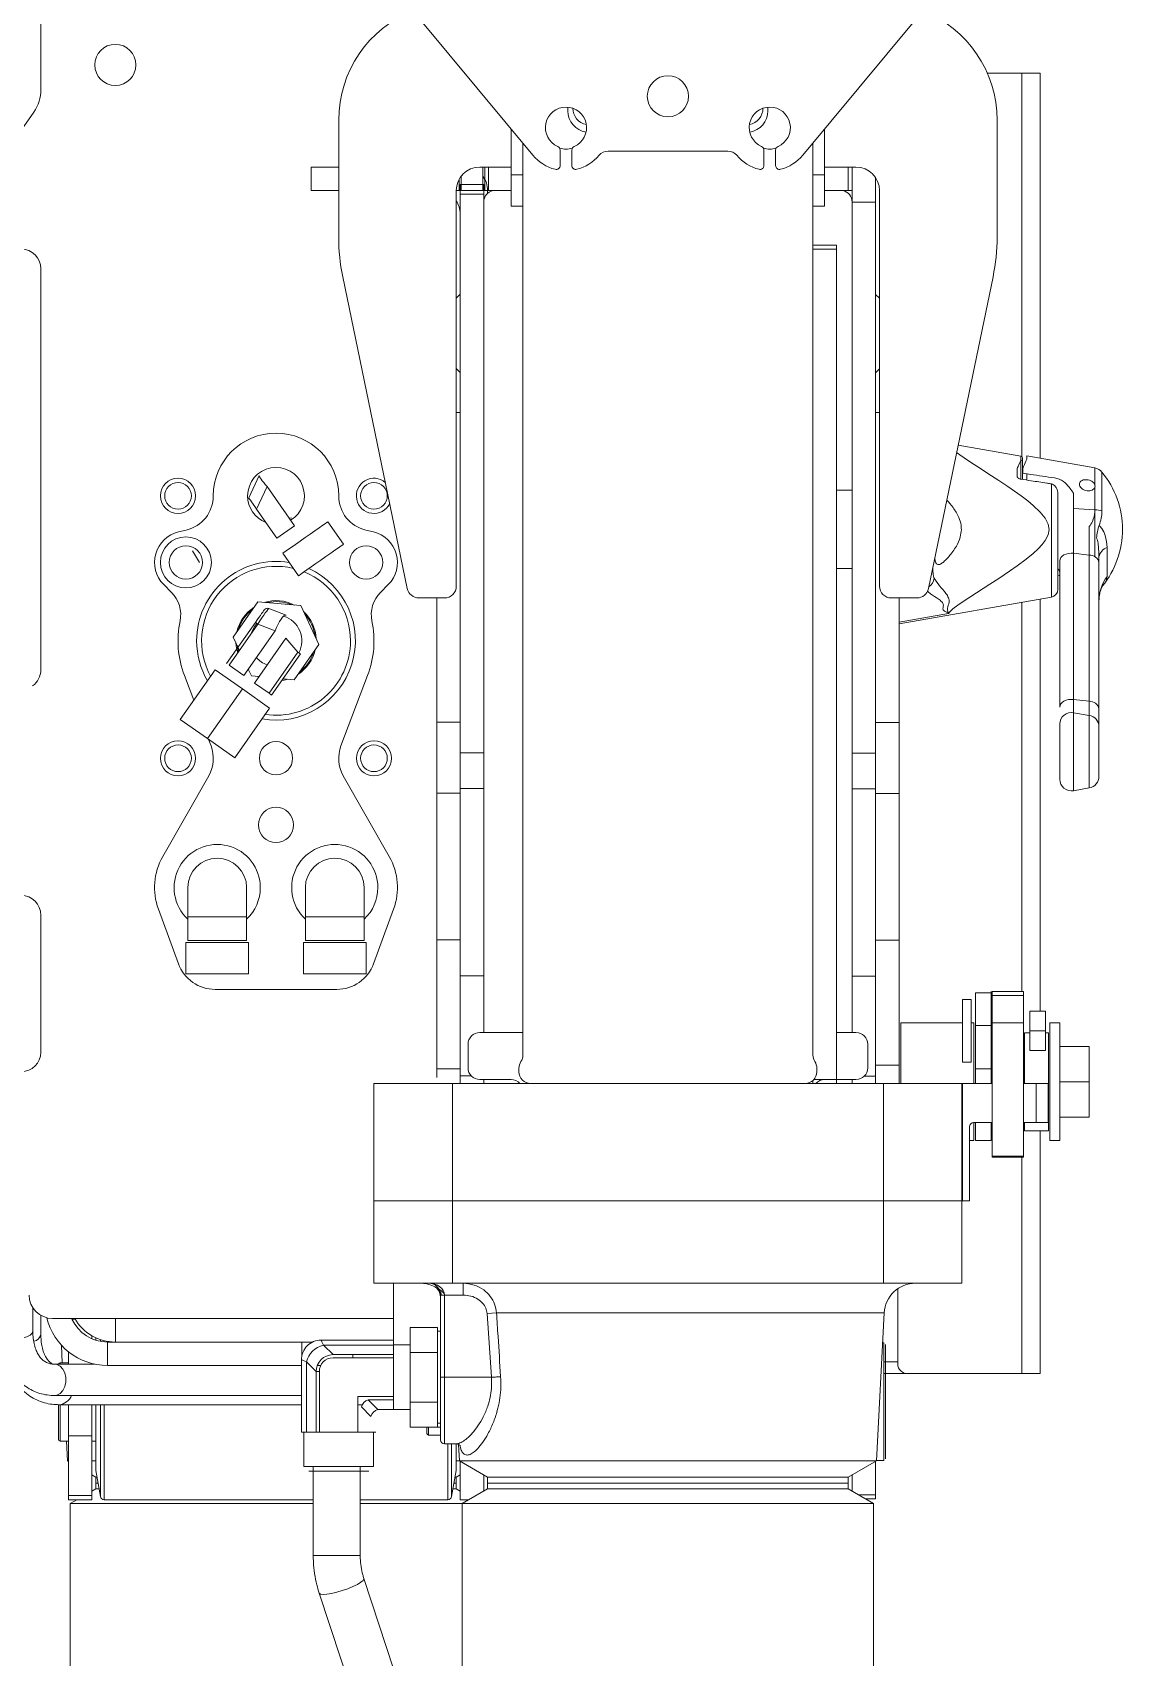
# Model space of a CAD drawing. Header units: millimetres. Extents: x 157 to 416, y 629 to 713.
# Drawn here: x 169.93 to 175.49, y 643.47 to 651.77 of the extents above; entities that cross this region are included whole.
import ezdxf

# ---------------------------------------------------------------- set-up
doc = ezdxf.new("R2010")
doc.units = ezdxf.units.MM

msp = doc.modelspace()

# ---------------------------------------------------------------- linework, layer by layer
at = {"color": 7, "linetype": 'Continuous', "lineweight": 15}
for p, q in [((169.9688, 651.4746), (169.9688, 652.0004)), ((172.4798, 651.1396), (171.9078, 651.8264)), ((174.4299, 651.8264), (173.8579, 651.1396)), ((174.7987, 651.5591), (174.9758, 651.5591)), ((174.9758, 651.5591), (175.0695, 651.5591)), ((175.0695, 651.5591), (175.0695, 649.5919)), ((169.7126, 651.0456), (169.9326, 651.3598)), ((172.6588, 651.3655), (172.6588, 651.3849)), ((173.6788, 651.3849), (173.6788, 651.3655)), ((171.4888, 650.7215), (171.4888, 651.3191)), ((172.3688, 651.0391), (172.3688, 651.2728)), ((173.9688, 651.2728), (173.9688, 651.0391)), ((174.8488, 651.3191), (174.8488, 650.7215)), ((172.4288, 651.2007), (172.4288, 646.5451)), ((172.6188, 651.1658), (172.6188, 651.0867)), ((172.6788, 651.0867), (172.6788, 651.1658)), ((173.6588, 651.1658), (173.6588, 651.0867)), ((173.7188, 651.0867), (173.7188, 651.1658)), ((173.9088, 646.5451), (173.9088, 651.2007)), ((173.4743, 651.1604), (172.8633, 651.1604)), ((171.4888, 651.0791), (171.3488, 651.0791)), ((171.3488, 650.9591), (171.3488, 651.0791)), ((172.1038, 650.9591), (172.1038, 651.0172)), ((172.1138, 650.9591), (172.1138, 651.0324)), ((172.3688, 651.0791), (172.2088, 651.0791)), ((172.2238, 650.9591), (172.2238, 651.0791)), ((172.2338, 650.9591), (172.2338, 651.0791)), ((172.2538, 650.9591), (172.2538, 651.0791)), ((172.3688, 650.8791), (172.3688, 651.0391)), ((174.1288, 651.0791), (173.9688, 651.0791)), ((173.9688, 651.0391), (173.9688, 650.8791)), ((174.0888, 650.9591), (174.0888, 651.0791)), ((174.1088, 650.9791), (174.1088, 651.0791)), ((174.2288, 650.9791), (174.2288, 651.0254)), ((171.4888, 650.9591), (171.3488, 650.9591)), ((172.0888, 650.9591), (172.0888, 648.9391)), ((172.2138, 650.9591), (172.0888, 650.9591)), ((172.1088, 650.9904), (172.1088, 650.9864)), ((172.2288, 650.9904), (172.1088, 650.9904)), ((172.1088, 650.9864), (172.1088, 650.9804)), ((172.1088, 650.9804), (172.1088, 650.9604)), ((172.1088, 650.9604), (172.1088, 650.9404)), ((172.1088, 650.9404), (172.1088, 648.0878)), ((172.2288, 650.9404), (172.1088, 650.9404)), ((172.2338, 650.9591), (172.2138, 650.9591)), ((172.2288, 650.9904), (172.2288, 650.9864)), ((172.2288, 650.9864), (172.2288, 650.9804)), ((172.2288, 650.9804), (172.2288, 650.9604)), ((172.2288, 650.9604), (172.2288, 650.9404)), ((172.2288, 650.9404), (172.2288, 648.0878)), ((172.2538, 650.9591), (172.2338, 650.9591)), ((172.2488, 650.9591), (172.2488, 650.9451)), ((172.3688, 650.9591), (172.2538, 650.9591)), ((174.0888, 650.9591), (173.9688, 650.9591)), ((174.1088, 650.9591), (174.0888, 650.9591)), ((174.1088, 650.9591), (174.1088, 650.9791)), ((174.1088, 650.8991), (174.1088, 650.9591)), ((174.2288, 650.9591), (174.2288, 650.9791)), ((174.2288, 650.8991), (174.2288, 650.9591)), ((174.2488, 648.9391), (174.2488, 650.9591)), ((172.4288, 650.8791), (172.3688, 650.8791)), ((173.9688, 650.8791), (173.9088, 650.8791)), ((174.1088, 648.0865), (174.1088, 650.8991)), ((174.1088, 650.8991), (174.2288, 650.8991)), ((174.2288, 648.0865), (174.2288, 650.8991)), ((173.9088, 650.6804), (174.0288, 650.6804)), ((174.0288, 650.6604), (174.0288, 650.6804)), ((173.9088, 650.6604), (174.0288, 650.6604)), ((174.0288, 646.4204), (174.0288, 650.6604)), ((169.9688, 650.5604), (169.9688, 648.5124)), ((171.8389, 648.9269), (171.5095, 650.5189)), ((174.8281, 650.5189), (174.4987, 648.9269)), ((172.1088, 650.4304), (172.0888, 650.4104)), ((174.2488, 650.4091), (174.2288, 650.4291)), ((172.0888, 650.0504), (172.1088, 650.0304)), ((174.2288, 650.0291), (174.2488, 650.0491)), ((172.0888, 649.8264), (172.1088, 649.8264)), ((174.2288, 649.8251), (174.2488, 649.8251)), ((174.9705, 649.6023), (174.6501, 649.6588)), ((174.9788, 649.5924), (174.9788, 649.575)), ((175.3479, 649.5428), (175.0005, 649.604)), ((175.0005, 649.604), (175.0005, 649.5882)), ((174.9505, 649.5318), (174.9519, 649.5399)), ((174.9505, 649.5024), (174.9505, 649.5318)), ((174.9696, 649.5809), (174.9705, 649.5844)), ((174.9788, 649.4849), (174.9788, 649.575)), ((174.9805, 649.5403), (174.9805, 649.5159)), ((175.0005, 649.5882), (174.9992, 649.5835)), ((175.0005, 649.4824), (175.0005, 649.5149)), ((171.0299, 649.3895), (171.0834, 649.5041)), ((171.1231, 649.4473), (171.0697, 649.3327)), ((171.2635, 649.2469), (171.1231, 649.4473)), ((174.1088, 649.4291), (174.0288, 649.4291)), ((175.1258, 649.4617), (175.1216, 649.4625)), ((175.3479, 649.3297), (175.3479, 649.4447)), ((175.1588, 649.4111), (175.1588, 648.9227)), ((175.2387, 649.4132), (175.2384, 649.413)), ((175.2384, 649.413), (175.2392, 649.4122)), ((175.2392, 649.4122), (175.2392, 649.3358)), ((171.1738, 649.1841), (171.0697, 649.3327)), ((171.2475, 649.288), (171.2354, 649.287)), ((171.5129, 649.153), (171.4326, 649.2677)), ((175.2392, 649.3358), (175.3479, 649.3297)), ((175.2392, 649.3358), (175.2392, 649.1069)), ((170.7106, 649.2253), (170.6717, 649.216)), ((171.2635, 649.2469), (171.1738, 649.1841)), ((171.6659, 649.216), (171.627, 649.2253)), ((175.3192, 649.0978), (175.3192, 649.2432)), ((170.7781, 649.0604), (170.7435, 649.1204)), ((171.2033, 649.1071), (171.2836, 648.9924)), ((175.2392, 649.1069), (175.2392, 648.3606)), ((175.2392, 649.1069), (175.3192, 649.0978)), ((175.3192, 648.3514), (175.3192, 649.0978)), ((175.4099, 649.1366), (175.4099, 648.9885)), ((174.0288, 649.0291), (174.1088, 649.0291)), ((175.1688, 648.3222), (175.1688, 649.0686)), ((175.3688, 649.0884), (175.3688, 649.0594)), ((175.3688, 649.0594), (175.3688, 648.3131)), ((170.5957, 648.9472), (170.6356, 648.9073)), ((171.702, 648.9073), (171.7419, 648.9472)), ((175.3885, 648.9422), (175.3867, 648.94)), ((171.0764, 648.8592), (170.9506, 648.6795)), ((171.295, 648.8401), (171.0764, 648.8592)), ((172.0288, 648.8791), (171.8977, 648.8791)), ((171.9888, 648.2452), (171.9888, 648.8791)), ((174.44, 648.8791), (174.3088, 648.8791)), ((174.3488, 648.7463), (175.1258, 648.8833)), ((174.3488, 648.2439), (174.3488, 648.8791)), ((175.0695, 648.8734), (175.0695, 646.7691)), ((171.1322, 648.8251), (171.22, 648.7908)), ((171.3877, 648.6412), (171.295, 648.8401)), ((171.0639, 648.7542), (170.9168, 648.5441)), ((171.0764, 648.7455), (170.9293, 648.5353)), ((170.9506, 648.6795), (170.9824, 648.6112)), ((171.1643, 648.7112), (171.0043, 648.4828)), ((171.0717, 648.7488), (171.0614, 648.7358)), ((171.1643, 648.7112), (171.0764, 648.7455)), ((171.2186, 648.6732), (171.0586, 648.4448)), ((171.2808, 648.6024), (171.1336, 648.3922)), ((171.2933, 648.5936), (171.1461, 648.3835)), ((171.2808, 648.6024), (171.2186, 648.6732)), ((171.2618, 648.4615), (171.3877, 648.6412)), ((170.68, 648.2582), (170.8578, 648.5121)), ((170.9971, 648.4146), (170.8578, 648.5121)), ((171.0043, 648.4828), (170.9293, 648.5353)), ((171.026, 648.5136), (171.0295, 648.5103)), ((171.0271, 648.5153), (171.0433, 648.4806)), ((170.7012, 648.4834), (170.7491, 648.3568)), ((171.0433, 648.4806), (171.0814, 648.4773)), ((171.1336, 648.3922), (171.0586, 648.4448)), ((171.0759, 648.4778), (171.0802, 648.4756)), ((171.2019, 648.4631), (171.2145, 648.4657)), ((171.2043, 648.4666), (171.2618, 648.4615)), ((171.5005, 648.1241), (171.6364, 648.4834)), ((170.8192, 648.1607), (170.9971, 648.4146)), ((171.1363, 648.3171), (170.9971, 648.4146)), ((175.2392, 648.3606), (175.3192, 648.3514)), ((175.2392, 648.2927), (175.2392, 648.3606)), ((175.3192, 648.2792), (175.3192, 648.3514)), ((170.9585, 648.0632), (171.1363, 648.3171)), ((175.2392, 648.2927), (175.3192, 648.2792)), ((175.3688, 648.3131), (175.3688, 648.2224)), ((170.8192, 648.1607), (170.68, 648.2582)), ((171.9888, 647.8827), (171.9888, 648.2452)), ((171.9888, 648.2452), (172.1088, 648.2452)), ((174.2288, 648.2439), (174.3488, 648.2439)), ((174.3488, 647.8814), (174.3488, 648.2439)), ((175.1688, 647.954), (175.1688, 648.2359)), ((175.3688, 648.2224), (175.3688, 647.9681)), ((170.9585, 648.0632), (170.8192, 648.1607)), ((170.8248, 648.1568), (170.8372, 648.1241)), ((172.1088, 648.0878), (172.1088, 647.9065)), ((172.2288, 648.0878), (172.1088, 648.0878)), ((172.2288, 648.0878), (172.2288, 647.9065)), ((174.1088, 647.9052), (174.1088, 648.0865)), ((174.1088, 648.0865), (174.2288, 648.0865)), ((174.2288, 647.9052), (174.2288, 648.0865)), ((170.8253, 647.9714), (170.5906, 647.5585)), ((171.747, 647.5585), (171.5123, 647.9714)), ((171.9888, 647.8827), (172.1088, 647.8827)), ((171.9888, 647.1344), (171.9888, 647.8827)), ((172.1088, 647.9065), (172.1088, 646.9503)), ((172.2288, 647.9065), (172.1088, 647.9065)), ((172.2288, 647.9065), (172.2288, 646.9503)), ((174.1088, 647.9052), (174.2288, 647.9052)), ((174.1088, 646.949), (174.1088, 647.9052)), ((174.2288, 646.949), (174.2288, 647.9052)), ((174.2288, 647.8814), (174.3488, 647.8814)), ((174.3488, 647.132), (174.3488, 647.8814)), ((175.2392, 647.8949), (175.3192, 647.909)), ((170.7188, 647.4004), (170.7188, 647.2504)), ((171.0188, 647.2504), (171.0188, 647.4004)), ((171.3188, 647.4004), (171.3188, 647.2504)), ((171.6188, 647.2504), (171.6188, 647.4004)), ((170.5684, 647.2901), (170.6707, 647.0114)), ((171.6669, 647.0114), (171.7692, 647.2901)), ((169.9688, 647.2604), (169.9688, 646.5604)), ((170.7188, 647.2504), (170.7188, 647.1304)), ((171.0188, 647.1304), (171.0188, 647.2504)), ((171.3188, 647.2504), (171.3188, 647.1304)), ((171.6188, 647.1304), (171.6188, 647.2504)), ((170.7088, 647.1204), (170.7088, 646.9604)), ((170.7088, 647.1204), (170.8688, 647.1204)), ((170.7188, 647.1304), (170.8688, 647.1304)), ((170.8688, 647.1304), (171.0188, 647.1304)), ((170.8688, 647.1204), (171.0288, 647.1204)), ((171.0288, 646.9604), (171.0288, 647.1204)), ((171.3088, 647.1204), (171.3088, 646.9604)), ((171.3088, 647.1204), (171.4688, 647.1204)), ((171.3188, 647.1304), (171.4688, 647.1304)), ((171.4688, 647.1304), (171.6188, 647.1304)), ((171.4688, 647.1204), (171.6288, 647.1204)), ((171.6288, 646.9604), (171.6288, 647.1204)), ((171.9888, 646.4755), (171.9888, 647.1344)), ((171.9888, 647.1344), (172.1088, 647.1344)), ((174.2288, 647.132), (174.3488, 647.132)), ((174.3488, 646.493), (174.3488, 647.132)), ((170.7088, 646.9604), (170.8688, 646.9604)), ((170.8688, 646.9604), (171.0288, 646.9604)), ((171.3088, 646.9604), (171.4688, 646.9604)), ((171.4688, 646.9604), (171.6288, 646.9604)), ((172.1088, 646.9503), (172.1088, 646.4396)), ((172.2288, 646.9503), (172.1088, 646.9503)), ((172.2288, 646.9503), (172.2288, 646.6604)), ((174.1088, 646.6604), (174.1088, 646.949)), ((174.1088, 646.949), (174.2288, 646.949)), ((174.2288, 646.4384), (174.2288, 646.949)), ((170.8584, 646.8804), (171.4792, 646.8804)), ((174.7388, 646.8623), (174.7388, 646.6966)), ((174.7388, 646.8623), (174.8188, 646.8623)), ((174.8188, 646.4759), (174.8188, 646.8691)), ((174.9838, 646.8691), (174.8238, 646.8691)), ((174.8238, 646.8691), (174.8238, 646.85)), ((174.9838, 646.8691), (174.9838, 646.85)), ((174.7158, 646.8291), (174.6718, 646.8291)), ((174.6718, 646.8291), (174.6718, 646.5091)), ((174.7158, 646.8291), (174.7158, 646.5091)), ((174.9838, 646.85), (174.8238, 646.85)), ((174.8238, 646.85), (174.8238, 646.7101)), ((174.9838, 646.85), (174.9838, 646.7101)), ((175.0158, 646.7691), (175.0158, 646.6691)), ((175.0158, 646.7691), (175.0958, 646.7691)), ((175.0958, 646.6691), (175.0958, 646.7691)), ((174.6718, 646.7091), (174.3568, 646.7091)), ((174.3568, 646.4004), (174.3568, 646.7091)), ((174.7308, 646.7091), (174.7158, 646.7091)), ((174.7308, 646.4091), (174.7308, 646.7091)), ((174.7388, 646.6966), (174.7388, 646.4759)), ((174.7388, 646.6966), (174.8188, 646.6966)), ((174.9838, 646.7101), (174.8238, 646.7101)), ((174.8238, 646.7101), (174.8238, 646.0295)), ((174.9838, 646.7101), (174.9838, 646.0295)), ((175.1688, 646.7091), (175.1188, 646.7091)), ((175.1188, 646.4091), (175.1188, 646.7091)), ((175.1688, 646.4091), (175.1688, 646.7091)), ((172.2088, 646.6604), (172.4288, 646.6604)), ((174.0288, 646.6604), (174.1288, 646.6604)), ((175.0158, 646.6591), (174.9888, 646.6591)), ((174.9888, 646.4091), (174.9888, 646.6591)), ((175.0158, 646.6691), (175.0958, 646.6691)), ((175.0158, 646.5691), (175.0158, 646.6691)), ((175.0958, 646.5691), (175.0958, 646.6691)), ((175.1108, 646.6591), (175.0958, 646.6591)), ((175.1108, 646.1591), (175.1108, 646.6591)), ((172.1488, 646.4804), (172.1488, 646.6004)), ((174.1888, 646.6004), (174.1888, 646.4804)), ((175.0158, 646.5691), (175.0958, 646.5691)), ((175.1688, 646.5891), (175.3188, 646.5891)), ((175.3188, 646.4091), (175.3188, 646.5891)), ((171.9888, 646.4304), (171.9888, 646.4755)), ((171.9888, 646.4755), (172.1088, 646.4755)), ((172.1088, 646.4396), (172.1088, 646.4004)), ((172.4088, 646.4787), (172.4088, 646.4604)), ((173.9288, 646.4604), (173.9288, 646.4787)), ((174.1717, 646.4384), (174.2288, 646.4384)), ((174.2288, 646.493), (174.3488, 646.493)), ((174.2288, 646.4004), (174.2288, 646.4384)), ((174.3488, 646.4004), (174.3488, 646.493)), ((174.6718, 646.5091), (174.7158, 646.5091)), ((174.7388, 646.4759), (174.8188, 646.4759)), ((174.7388, 646.4004), (174.7388, 646.4759)), ((174.8188, 646.4004), (174.8188, 646.4759)), ((171.6688, 646.4004), (171.6688, 645.8004)), ((171.6688, 646.4004), (172.0688, 646.4004)), ((172.0688, 646.4004), (174.2688, 646.4004)), ((172.0688, 646.4004), (172.0688, 645.8004)), ((172.3688, 646.4204), (172.2088, 646.4204)), ((172.2288, 646.4204), (172.2288, 646.4004)), ((173.9088, 646.4004), (173.9088, 646.4156)), ((173.9135, 646.4204), (174.0288, 646.4204)), ((174.0288, 646.4004), (174.0288, 646.4204)), ((174.1288, 646.4204), (174.0288, 646.4204)), ((174.1088, 646.4004), (174.1088, 646.4204)), ((174.2688, 646.4004), (174.6688, 646.4004)), ((174.2688, 646.4004), (174.2688, 645.8004)), ((174.6688, 645.8004), (174.6688, 646.4004)), ((174.6688, 646.4004), (174.6728, 646.4004)), ((174.6728, 646.4004), (174.8238, 646.4004)), ((174.6728, 646.4004), (174.6728, 645.8004)), ((174.7308, 646.4004), (174.7308, 646.4091)), ((174.9838, 646.4004), (175.0488, 646.4004)), ((174.9888, 646.4004), (174.9888, 646.4091)), ((175.0488, 646.4004), (175.1088, 646.4004)), ((175.0488, 646.4004), (175.0488, 646.2004)), ((175.1088, 646.4004), (175.1088, 646.2004)), ((175.1188, 646.1091), (175.1188, 646.4091)), ((175.1688, 646.1091), (175.1688, 646.4091)), ((175.1688, 646.4091), (175.3188, 646.4091)), ((175.3188, 646.2291), (175.3188, 646.4091)), ((174.7288, 646.2004), (174.8238, 646.2004)), ((174.7308, 646.1091), (174.7308, 646.2004)), ((174.7388, 646.2004), (174.7388, 646.1091)), ((174.8188, 646.1865), (174.8188, 646.2004)), ((174.9838, 646.2004), (175.0488, 646.2004)), ((174.9888, 646.1591), (174.9888, 646.2004)), ((175.0488, 646.2004), (175.1088, 646.2004)), ((175.1688, 646.2291), (175.3188, 646.2291)), ((174.7088, 645.8004), (174.7088, 646.1804)), ((174.7088, 646.1091), (174.7308, 646.1091)), ((174.7388, 646.1091), (174.8188, 646.1091)), ((174.8188, 646.1262), (174.8188, 646.1865)), ((174.8188, 646.1091), (174.8188, 646.1262)), ((174.9888, 646.1591), (175.1108, 646.1591)), ((175.0695, 646.1591), (175.0695, 644.9191)), ((175.1188, 646.1091), (175.1688, 646.1091)), ((174.9838, 646.0295), (174.8238, 646.0295)), ((174.8238, 646.0295), (174.8238, 646.0241)), ((174.8238, 646.0241), (174.9838, 646.0241)), ((174.9838, 646.0295), (174.9838, 646.0241)), ((171.6688, 645.8004), (171.6688, 645.3804)), ((172.0688, 645.8004), (171.6688, 645.8004)), ((172.0688, 645.8004), (172.0688, 645.3804)), ((174.2688, 645.8004), (172.0688, 645.8004)), ((174.2688, 645.8004), (174.2688, 645.3804)), ((174.6688, 645.8004), (174.2688, 645.8004)), ((174.6688, 645.3804), (174.6688, 645.8004)), ((174.6688, 645.8004), (174.6728, 645.8004)), ((174.6728, 645.8004), (174.7088, 645.8004)), ((171.6688, 645.3804), (172.0688, 645.3804)), ((171.7688, 645.3804), (171.7688, 645.0904)), ((171.9728, 645.3669), (171.9728, 645.367)), ((172.0688, 645.3804), (174.2688, 645.3804)), ((172.1235, 645.3204), (172.1235, 645.3804)), ((174.2688, 645.3804), (174.6688, 645.3804)), ((172.0034, 645.3349), (172.0088, 645.3105)), ((172.0088, 644.9004), (172.0088, 645.3204)), ((172.0288, 645.3204), (172.0088, 645.3204)), ((172.1235, 645.3204), (172.0288, 645.3204)), ((172.0288, 645.3204), (172.0288, 644.9004)), ((174.3419, 644.9791), (174.3419, 645.3523)), ((169.9279, 645.1363), (169.9279, 645.2554)), ((169.9688, 645.1194), (169.9688, 645.2164)), ((170.0288, 645.2004), (171.7688, 645.2004)), ((170.1434, 645.1973), (170.1275, 645.1973)), ((170.3494, 645.2004), (170.3494, 645.0804)), ((172.2467, 645.2256), (172.2941, 645.2287)), ((172.2683, 644.9004), (172.2467, 645.2256)), ((174.2331, 644.4737), (174.2727, 645.2287)), ((170.2294, 645.1125), (170.2294, 645.0971)), ((171.8528, 645.0274), (171.8528, 645.1544)), ((171.8528, 645.1544), (171.9928, 645.1544)), ((171.9928, 645.1322), (171.9928, 645.1544)), ((172.0088, 645.1354), (171.9928, 645.1354)), ((171.9928, 645.0496), (171.9928, 645.1322)), ((170.0735, 645.0641), (170.0782, 644.9747)), ((170.1094, 645.0306), (170.1094, 644.9676)), ((170.2488, 645.0898), (170.2488, 645.1025)), ((170.3094, 644.9604), (170.3094, 645.0804)), ((170.3094, 645.0804), (170.3494, 645.0804)), ((170.3494, 645.0804), (171.3552, 645.0804)), ((171.7688, 645.0904), (171.3988, 645.0904)), ((171.4108, 645.0651), (171.4598, 645.0161)), ((171.4108, 645.0651), (171.7688, 645.0651)), ((171.7688, 645.0904), (171.7688, 645.0651)), ((171.8528, 645.0654), (171.7688, 645.0654)), ((171.7688, 645.0651), (171.7688, 645.0161)), ((171.8528, 645.0274), (171.9928, 645.0274)), ((171.8528, 644.7733), (171.8528, 645.0274)), ((171.9928, 645.0274), (171.9928, 645.0496)), ((171.9928, 644.983), (171.9928, 645.0274)), ((174.2708, 645.0754), (174.2647, 645.0754)), ((174.2708, 645.0754), (174.2708, 644.7754)), ((174.2788, 645.0674), (174.2788, 644.7754)), ((170.2417, 644.9676), (170.0374, 644.9676)), ((170.1094, 644.9747), (170.0668, 644.9747)), ((170.2294, 644.9705), (170.2294, 644.9676)), ((170.3094, 644.9604), (171.2988, 644.9604)), ((171.2988, 644.9904), (171.2988, 644.6204)), ((171.373, 644.9294), (171.324, 644.9784)), ((171.324, 644.9784), (171.324, 644.6204)), ((171.3794, 644.9604), (171.3967, 644.9604)), ((171.4598, 645.0161), (171.7688, 645.0161)), ((171.4598, 644.9988), (171.7688, 644.9988)), ((171.7688, 645.0004), (171.7688, 645.0161)), ((171.7688, 644.9988), (171.7688, 644.8019)), ((171.9928, 644.8177), (171.9928, 644.983)), ((174.2708, 644.9791), (174.3419, 644.9791)), ((171.373, 644.9294), (171.373, 644.6204)), ((171.3904, 644.9294), (171.373, 644.9294)), ((171.3904, 644.9294), (171.3904, 644.6204)), ((172.0088, 644.5804), (172.0088, 644.9004)), ((172.0288, 644.9004), (172.0088, 644.9004)), ((172.2683, 644.9004), (172.0288, 644.9004)), ((174.2712, 644.9191), (174.3844, 644.9191)), ((174.9758, 644.9191), (174.3844, 644.9191)), ((175.0695, 644.9191), (174.9758, 644.9191)), ((170.0374, 644.8076), (171.2988, 644.8076)), ((171.5872, 644.8019), (171.7688, 644.8019)), ((171.5872, 644.8019), (171.5872, 644.6204)), ((171.6393, 644.7846), (171.7688, 644.7846)), ((171.6393, 644.7846), (171.6883, 644.7356)), ((171.7688, 644.7354), (171.7688, 644.8019)), ((171.9928, 644.7733), (171.9928, 644.8177)), ((170.0588, 644.5827), (170.0588, 644.7605)), ((170.0616, 644.7604), (171.2988, 644.7604)), ((170.1094, 644.7604), (170.1094, 644.6018)), ((170.2294, 644.7604), (170.2294, 644.6018)), ((170.2488, 644.4247), (170.2488, 644.7604)), ((171.5872, 644.7604), (171.6087, 644.7604)), ((171.6536, 644.7009), (171.6046, 644.7499)), ((171.6883, 644.7356), (171.7688, 644.7356)), ((171.7688, 644.7354), (171.8528, 644.7354)), ((171.8528, 644.7733), (171.9928, 644.7733)), ((171.8528, 644.6463), (171.8528, 644.7733)), ((171.9928, 644.7511), (171.9928, 644.7733)), ((171.9928, 644.6685), (171.9928, 644.7511)), ((174.2708, 644.7754), (174.2708, 644.4754)), ((174.2788, 644.7754), (174.2788, 644.4834)), ((171.324, 644.6204), (171.2988, 644.6204)), ((171.3108, 644.6204), (171.3108, 644.4454)), ((171.373, 644.6204), (171.324, 644.6204)), ((171.3904, 644.6204), (171.373, 644.6204)), ((171.5872, 644.6204), (171.3904, 644.6204)), ((171.6046, 644.6204), (171.5872, 644.6204)), ((171.6536, 644.6204), (171.6046, 644.6204)), ((171.6788, 644.6204), (171.6536, 644.6204)), ((171.6668, 644.4454), (171.6668, 644.6204)), ((171.8528, 644.6463), (171.9928, 644.6463)), ((171.9388, 644.6463), (171.9388, 644.6134)), ((171.9468, 644.6457), (172.0088, 644.6457)), ((171.9928, 644.6463), (171.9928, 644.6685)), ((171.9928, 644.6654), (172.0088, 644.6654)), ((170.0668, 644.5747), (170.1094, 644.5747)), ((170.0992, 644.5747), (170.1045, 644.4737)), ((170.1094, 644.6018), (170.1094, 644.2961)), ((170.2294, 644.6018), (170.1094, 644.6018)), ((170.2294, 644.6018), (170.2294, 644.2961)), ((170.2294, 644.5747), (170.2488, 644.5747)), ((171.9468, 644.6054), (172.0088, 644.6054)), ((172.0288, 644.5604), (172.087, 644.5604)), ((172.0888, 644.4247), (172.0888, 644.559)), ((172.1001, 644.5572), (172.1045, 644.4737)), ((170.1045, 644.4737), (170.1094, 644.4708)), ((170.1094, 644.4737), (170.1045, 644.4737)), ((170.2488, 644.4737), (170.2294, 644.4737)), ((171.3108, 644.4454), (171.6668, 644.4454)), ((171.3588, 644.4454), (171.3588, 643.9905)), ((171.5988, 643.9905), (171.5988, 644.4454)), ((172.1045, 644.4737), (172.0888, 644.4737)), ((172.1045, 644.4737), (172.2488, 644.3904)), ((174.2331, 644.4737), (172.1045, 644.4737)), ((172.1088, 644.4737), (172.1088, 644.2754)), ((174.0888, 644.3904), (174.2331, 644.4737)), ((174.2288, 644.3005), (174.2288, 644.4712)), ((174.2332, 644.4754), (174.2708, 644.4754)), ((170.2294, 644.4015), (170.2488, 644.3904)), ((170.2488, 644.4247), (170.2723, 644.2913)), ((170.2488, 644.3904), (170.2488, 644.3604)), ((170.2488, 644.3904), (170.2549, 644.3904)), ((171.3358, 644.4204), (171.6418, 644.4204)), ((172.0653, 644.2913), (172.0888, 644.4247)), ((172.0828, 644.3904), (172.0888, 644.3904)), ((172.0888, 644.3904), (172.1088, 644.4019)), ((172.0888, 644.3604), (172.0888, 644.3904)), ((172.2288, 644.4019), (172.2288, 644.3188)), ((172.2488, 644.3904), (172.2488, 644.3604)), ((172.2488, 644.3904), (174.0888, 644.3904)), ((174.0888, 644.3604), (174.0888, 644.3904)), ((174.1088, 644.3188), (174.1088, 644.4019)), ((170.1094, 644.2961), (170.1094, 644.2747)), ((170.2294, 644.2961), (170.1094, 644.2961)), ((170.2488, 644.3304), (170.2294, 644.3192)), ((170.2294, 644.2961), (170.2294, 644.2747)), ((170.2488, 644.3604), (170.2488, 644.3304)), ((170.2488, 644.3604), (170.2602, 644.3604)), ((170.2488, 644.3304), (170.2654, 644.3304)), ((172.0722, 644.3304), (172.0888, 644.3304)), ((172.0775, 644.3604), (172.0888, 644.3604)), ((172.0888, 644.3304), (172.0888, 644.3604)), ((172.1088, 644.3188), (172.0888, 644.3304)), ((172.2488, 644.3304), (172.1188, 644.2553)), ((172.2488, 644.3604), (172.2488, 644.3304)), ((172.2488, 644.3604), (174.0888, 644.3604)), ((172.2488, 644.3304), (174.0888, 644.3304)), ((174.0888, 644.3304), (174.0888, 644.3604)), ((174.2188, 644.2553), (174.0888, 644.3304)), ((174.1776, 644.2791), (174.2288, 644.2791)), ((174.2288, 644.2791), (174.2288, 644.3005)), ((170.2294, 644.2747), (170.1094, 644.2747)), ((170.1525, 644.2747), (170.1188, 644.2553)), ((170.1188, 644.2553), (170.1188, 641.7604)), ((170.1188, 644.2553), (171.3588, 644.2553)), ((170.292, 644.2747), (171.3588, 644.2747)), ((171.5988, 644.2747), (172.0456, 644.2747)), ((171.5988, 644.2553), (172.1188, 644.2553)), ((172.1088, 644.2754), (172.1535, 644.2754)), ((172.1188, 644.2553), (172.1188, 641.7604)), ((172.1188, 644.2553), (174.2188, 644.2553)), ((174.2188, 641.7604), (174.2188, 644.2553)), ((172.0283, 642.6224), (171.6173, 643.8733)), ((171.3893, 643.7984), (171.8003, 642.5474))]:
    msp.add_line(p, q, dxfattribs=at)
at = {"color": 8, "linetype": 'Continuous', "lineweight": 15}
for p, q in [((174.9758, 651.5591), (174.9758, 649.5996)), ((172.4288, 651.0391), (172.3688, 651.0391)), ((173.9688, 651.0391), (173.9088, 651.0391)), ((174.9705, 649.5844), (174.9705, 649.6023)), ((174.9705, 649.58), (174.9705, 649.4864)), ((175.3479, 649.457), (175.3479, 649.5428)), ((175.3837, 649.5219), (175.3837, 649.323)), ((175.1258, 649.4617), (175.1258, 648.8833)), ((175.3479, 649.325), (175.3479, 649.089)), ((174.9758, 648.8568), (174.9758, 646.8691)), ((174.3488, 648.7552), (174.6015, 648.7989)), ((175.2392, 648.2927), (175.2392, 647.8949)), ((175.3192, 647.909), (175.3192, 648.2792)), ((170.7188, 647.2504), (171.0188, 647.2504)), ((171.3188, 647.2504), (171.6188, 647.2504)), ((172.1647, 646.4396), (172.1088, 646.4396)), ((174.9758, 646.0241), (174.9758, 644.9191)), ((174.2727, 645.2287), (172.2941, 645.2287)), ((170.2723, 645.0838), (170.2723, 645.0931)), ((170.292, 645.0811), (170.292, 645.0873)), ((171.3014, 645.0804), (171.3014, 645.013)), ((170.0668, 644.9677), (170.0668, 644.9747)), ((171.5612, 645.0161), (171.5612, 644.9988)), ((172.0288, 644.9004), (172.0288, 644.5604)), ((170.0668, 644.5747), (170.0668, 644.7604)), ((170.2723, 644.2913), (170.2723, 644.7604)), ((170.292, 644.2747), (170.292, 644.7604)), ((171.9468, 644.6457), (171.9468, 644.6054)), ((172.0456, 644.2747), (172.0456, 644.5604)), ((172.0653, 644.2913), (172.0653, 644.5604)), ((174.1406, 644.3005), (174.2288, 644.3005)), ((171.4788, 643.9905), (171.3588, 643.9905)), ((171.5988, 643.9905), (171.4788, 643.9905))]:
    msp.add_line(p, q, dxfattribs=at)
at = {"color": 8, "linetype": 'Continuous', "lineweight": 15, "flags": 128}
for points in [[(174.6423, 649.6208), (174.658, 649.6096), (174.6815, 649.5936), (174.718, 649.5695), (174.7635, 649.54), (174.8022, 649.5152), (174.8576, 649.4791), (174.9032, 649.4487), (174.9382, 649.4247), (174.9709, 649.4012), (175.0052, 649.3751), (175.0337, 649.3514), (175.0688, 649.3176), (175.0938, 649.2861), (175.1088, 649.2566), (175.1138, 649.2291), (175.1088, 649.2016), (175.0938, 649.1721), (175.0782, 649.1514), (175.0582, 649.1296), (175.0337, 649.1068), (174.9972, 649.0768), (174.9517, 649.043), (174.913, 649.0161), (174.8576, 648.9791), (174.8119, 648.9493), (174.777, 648.9268), (174.7443, 648.9057), (174.71, 648.8835), (174.6815, 648.8646), (174.6478, 648.8414), (174.6235, 648.8232), (174.6073, 648.8088), (174.6015, 648.7989), (174.6015, 648.7989)], [(169.7679, 645.1363), (169.7687, 645.1313), (169.7754, 645.1207), (169.7885, 645.1115), (169.807, 645.1045), (169.829, 645.1004), (169.8528, 645.0994), (169.8761, 645.1017), (169.8969, 645.1071), (169.9134, 645.115), (169.924, 645.1249), (169.9279, 645.1358), (169.9279, 645.1363)], [(170.0371, 644.8076), (170.0505, 644.8096), (170.0669, 644.8183), (170.0806, 644.8332), (170.0905, 644.8529), (170.0957, 644.8757), (170.0957, 644.8995), (170.0905, 644.9223), (170.0806, 644.942), (170.0669, 644.9569), (170.0505, 644.9656), (170.0378, 644.9676)], [(171.6173, 643.8732), (171.6175, 643.8709), (171.6131, 643.8631), (171.6018, 643.8535), (171.5843, 643.8429), (171.5617, 643.8318), (171.5355, 643.821), (171.5072, 643.8111)], [(171.5072, 643.8111), (171.4787, 643.8028), (171.4517, 643.7965), (171.428, 643.7927), (171.409, 643.7916), (171.3959, 643.7933), (171.3896, 643.7977), (171.3893, 643.7984)]]:
    msp.add_lwpolyline(points, dxfattribs=at)
at = {"color": 7, "linetype": 'Continuous', "lineweight": 15, "flags": 128}
for points in [[(171.0697, 649.3327), (171.0603, 649.3461), (171.0517, 649.3583), (171.0443, 649.369), (171.0382, 649.3777), (171.0337, 649.3842), (171.0309, 649.3881), (171.0299, 649.3895)], [(171.4326, 649.2677), (171.4297, 649.2657), (171.4213, 649.2597), (171.4076, 649.2502), (171.3894, 649.2374), (171.3677, 649.2222), (171.3435, 649.2052), (171.3179, 649.1874), (171.2924, 649.1695), (171.2682, 649.1525), (171.2464, 649.1373), (171.2283, 649.1246), (171.2146, 649.115), (171.2061, 649.1091), (171.2033, 649.1071), (171.2033, 649.1071)], [(171.5129, 649.153), (171.51, 649.151), (171.5016, 649.145), (171.4879, 649.1355), (171.4697, 649.1228), (171.448, 649.1075), (171.4238, 649.0906), (171.3982, 649.0727), (171.3727, 649.0548), (171.3485, 649.0379), (171.3267, 649.0226), (171.3086, 649.0099), (171.2949, 649.0003), (171.2864, 648.9944), (171.2836, 648.9924), (171.2836, 648.9924)], [(175.2392, 649.1069), (175.2262, 649.1075), (175.2133, 649.1062), (175.2011, 649.1031), (175.1902, 649.0984), (175.1812, 649.0923), (175.1744, 649.085), (175.1702, 649.077), (175.1688, 649.0686)], [(171.1085, 648.8179), (171.1077, 648.8167), (171.1052, 648.8131), (171.1011, 648.8073), (171.0956, 648.7995), (171.0889, 648.7899), (171.0812, 648.7789), (171.0728, 648.7668), (171.0639, 648.7542)], [(171.1643, 648.7112), (171.1717, 648.7284), (171.1795, 648.7444), (171.1875, 648.7589), (171.1953, 648.7711), (171.2028, 648.7807), (171.2095, 648.7873), (171.2153, 648.7907), (171.22, 648.7908)], [(171.0614, 648.7358), (171.0469, 648.7089), (171.0429, 648.6976)], [(171.0764, 648.7455), (171.0739, 648.7473), (171.0715, 648.749), (171.0693, 648.7505), (171.0674, 648.7518), (171.0659, 648.7528), (171.0648, 648.7536), (171.0642, 648.7541), (171.0639, 648.7542)], [(170.9701, 648.6376), (170.9769, 648.604), (170.9771, 648.6035)], [(171.2933, 648.5936), (171.2931, 648.5938), (171.2924, 648.5943), (171.2913, 648.595), (171.2898, 648.5961), (171.2879, 648.5974), (171.2858, 648.5989), (171.2834, 648.6006), (171.2808, 648.6024)], [(171.1979, 648.4574), (171.2101, 648.4595), (171.2292, 648.4644)], [(171.1461, 648.3835), (171.1459, 648.3836), (171.1452, 648.3841), (171.1441, 648.3849), (171.1426, 648.3859), (171.1408, 648.3872), (171.1386, 648.3887), (171.1362, 648.3904), (171.1336, 648.3922)], [(175.2392, 648.3606), (175.2262, 648.3611), (175.2133, 648.3598), (175.2011, 648.3568), (175.1902, 648.3521), (175.1812, 648.3459), (175.1744, 648.3387), (175.1702, 648.3307), (175.1688, 648.3222)], [(171.3988, 645.0904), (171.3993, 645.0893), (171.4032, 645.0811), (171.4108, 645.0651)], [(171.324, 644.9784), (171.308, 644.986), (171.2998, 644.9899), (171.2988, 644.9904)], [(172.2683, 644.9004), (172.275, 644.9008), (172.2817, 644.9013), (172.2882, 644.9017), (172.2944, 644.9021), (172.3003, 644.9025), (172.3058, 644.9029), (172.3108, 644.9032), (172.3153, 644.9035)]]:
    msp.add_lwpolyline(points, dxfattribs=at)
at = {"color": 7, "linetype": 'Continuous', "lineweight": 15}
for centre, radius in [((170.3488, 651.6004), 0.105), ((173.1688, 651.4404), 0.105), ((170.6688, 649.4004), 0.09), ((170.6688, 649.4004), 0.068), ((171.6688, 649.4004), 0.068), ((170.7088, 649.0604), 0.13), ((170.7088, 649.0604), 0.085), ((171.6288, 649.0604), 0.085), ((170.6688, 648.0604), 0.09), ((170.6688, 648.0604), 0.068), ((171.1688, 648.0604), 0.085), ((171.6688, 648.0604), 0.09), ((171.6688, 648.0604), 0.068), ((171.1688, 647.7204), 0.09)]:
    msp.add_circle(centre, radius, dxfattribs=at)
for centre, radius, start, end in [((172.0888, 651.3191), 0.6, 111.43497, 180), ((174.2488, 651.3191), 0.6, 0, 68.56503), ((169.7688, 651.4746), 0.2, 325, 0), ((172.6488, 651.2804), 0.105, 293.57818, 246.42182), ((172.7688, 651.3655), 0.11, 180, 260.77082), ((172.7688, 651.3791), 0.085, 179.82515, 259.06961), ((173.6888, 651.2804), 0.105, 293.57818, 246.42182), ((173.5688, 651.3791), 0.085, 280.93039, 0), ((173.5688, 651.3655), 0.11, 279.22918, 0), ((172.5988, 651.1658), 0.02, 0, 66.42182), ((172.6488, 651.2804), 0.11, 252.88909, 287.11091), ((172.6988, 651.1658), 0.02, 113.57818, 180), ((173.6388, 651.1658), 0.02, 0, 66.42182), ((173.6888, 651.2804), 0.11, 252.88909, 287.11091), ((173.7388, 651.1658), 0.02, 113.57818, 180), ((172.6488, 651.2804), 0.22, 219.78829, 255.52249), ((172.5988, 651.0867), 0.02, 255.52249, 0), ((172.6988, 651.0867), 0.02, 180, 284.47751), ((172.6488, 651.2804), 0.22, 284.47751, 319.9948), ((172.8633, 651.1004), 0.06, 90, 139.9948), ((173.4743, 651.1004), 0.06, 40.0052, 90), ((173.6888, 651.2804), 0.22, 220.0052, 255.52249), ((173.6388, 651.0867), 0.02, 255.52249, 0), ((173.7388, 651.0867), 0.02, 180, 284.47751), ((173.6888, 651.2804), 0.22, 284.47751, 320.21171), ((172.2088, 650.9591), 0.12, 90, 180), ((172.1288, 650.9591), 0.12, 0, 37.65846), ((174.1288, 650.9591), 0.12, 0, 90), ((172.2888, 650.9004), 0.06, 101.78422, 180), ((174.0488, 650.9004), 0.06, 0, 78.21578), ((171.9888, 650.8404), 0.12, 0, 33.55731), ((172.4888, 650.7215), 1, 180, 191.68937), ((173.8488, 650.7215), 1, 348.31063, 0), ((169.8688, 650.5604), 0.1, 0, 90), ((171.1688, 649.4004), 0.32, 0, 180), ((174.9688, 649.5924), 0.01, 0, 80), ((171.1688, 649.4004), 0.145, 300.84736, 180), ((174.9691, 649.5748), 0.00967, 1.12339, 81.66388), ((175.3374, 649.4837), 0.06, 39.48324, 80), ((175.0284, 649.2291), 0.4604, 0, 39.48324), ((171.6688, 649.4004), 0.09, 49.96278, 333.41596), ((170.6688, 649.4004), 0.18, 283.41967, 0), ((171.1688, 649.4004), 0.145, 180, 249.14842), ((171.6688, 649.4004), 0.18, 180, 256.58033), ((175.3436, 649.2074), 0.1224, 70.82591, 87.98615), ((170.7088, 649.0604), 0.16, 103.41967, 225), ((171.6288, 649.0604), 0.16, 315, 76.58033), ((175.6101, 649.1674), 0.2543, 161.24887, 175.97563), ((175.0284, 649.2291), 0.4604, 320.93084, 0), ((175.3212, 649.0491), 0.0487, 12.22347, 92.34111), ((175.431, 649.077), 0.0632, 109.44921, 169.61041), ((171.1688, 648.6604), 0.405, 80.38518, 180), ((171.1688, 648.6604), 0.38, 76.53562, 208.46868), ((171.1688, 648.6604), 0.405, 259.85937, 65.60177), ((171.1688, 648.6604), 0.38, 0, 67.85803), ((171.8977, 648.9391), 0.06, 191.68937, 270), ((172.0288, 648.9391), 0.06, 270, 0), ((174.3088, 648.9391), 0.06, 180, 270), ((174.44, 648.9391), 0.06, 270, 348.31063), ((175.5825, 648.8625), 0.2137, 143.86315, 179.8266), ((170.5225, 648.7941), 0.16, 348.30741, 45), ((171.1691, 648.6604), 0.205, 62.94583, 107.05417), ((171.1688, 648.6604), 0.2, 66.83042, 103.16958), ((171.8151, 648.7941), 0.16, 135, 191.69259), ((175.1188, 648.9227), 0.04, 280, 0), ((171.1688, 648.6604), 0.5, 168.30741, 200.72878), ((171.1691, 648.6604), 0.205, 122.94583, 167.05417), ((171.1688, 648.6604), 0.2, 126.56901, 163.43099), ((171.1249, 648.8064), 0.02, 68.68555, 145), ((171.1691, 648.6604), 0.1316, 332.22937, 72.79467), ((171.1691, 648.6604), 0.205, 2.94583, 47.05417), ((171.1688, 648.6604), 0.2, 7.06987, 42.93013), ((171.1688, 648.6604), 0.5, 339.27122, 11.69259), ((171.1688, 648.6604), 0.405, 180, 210.22136), ((171.1691, 648.6604), 0.205, 182.94583, 197.52262), ((171.1688, 648.6604), 0.38, 261.61864, 0), ((171.1691, 648.6604), 0.205, 302.94583, 347.05417), ((171.1688, 648.6604), 0.2, 307.04424, 342.95576), ((169.8688, 648.5124), 0.1, 305, 0), ((171.1691, 648.6604), 0.1316, 220.41878, 249.58122), ((175.3212, 648.3028), 0.0487, 12.22347, 92.34111), ((175.2281, 648.2345), 0.0593, 79.19461, 178.58971), ((175.3104, 648.2215), 0.0584, 0.89452, 81.33639), ((170.6688, 648.0604), 0.18, 330.38801, 20.72878), ((171.6688, 648.0604), 0.18, 159.27122, 209.61199), ((175.2288, 647.954), 0.06, 180, 280), ((175.3088, 647.9681), 0.06, 280, 0), ((170.8688, 647.4004), 0.22, 0, 227.01411), ((171.4688, 647.4004), 0.22, 0, 227.01411), ((170.8688, 647.4004), 0.32, 150.38801, 200.1568), ((170.8688, 647.4004), 0.15, 0, 180), ((171.4688, 647.4004), 0.15, 0, 180), ((171.4688, 647.4004), 0.32, 339.8432, 29.61199), ((169.8688, 647.2604), 0.1, 0, 90), ((170.8688, 647.4004), 0.22, 312.98589, 0), ((171.4688, 647.4004), 0.22, 312.98589, 0), ((170.8584, 647.0804), 0.2, 200.1568, 270), ((171.4792, 647.0804), 0.2, 270, 339.8432), ((172.2088, 646.6004), 0.06, 90, 180), ((174.1288, 646.6004), 0.06, 0, 90), ((169.8688, 646.5604), 0.1, 270, 0), ((172.3688, 646.5451), 0.06, 326.44269, 0), ((173.9688, 646.5451), 0.06, 180, 213.55731), ((172.2088, 646.4804), 0.06, 180, 270), ((172.4688, 646.4787), 0.06, 146.44269, 180), ((172.4688, 646.4604), 0.06, 180, 270), ((173.8688, 646.4604), 0.06, 270, 0), ((173.8688, 646.4787), 0.06, 0, 33.55731), ((174.1288, 646.4804), 0.06, 270, 0), ((172.3688, 646.3604), 0.06, 41.81031, 90), ((173.9688, 646.3604), 0.06, 90, 138.18969), ((174.7288, 646.1804), 0.02, 90, 180), ((171.9051, 645.2204), 0.16, 65.31692, 90), ((171.9488, 645.3204), 0.06, 0, 90), ((171.9488, 645.3104), 0.06, 0.18763, 67.2717), ((174.4325, 645.2204), 0.16, 90, 177), ((170.0288, 645.3204), 0.12, 180, 270), ((170.3094, 645.2804), 0.32, 193.76554, 270), ((170.3094, 645.2804), 0.2, 204.5274, 270), ((170.3494, 645.3204), 0.24, 210, 270), ((171.3988, 644.9904), 0.1, 89.41106, 181.14722), ((171.4425, 644.9467), 0.1226, 104.9993, 165.00065), ((170.0668, 644.9667), 0.008, 90, 173.61352), ((174.395, 644.9716), 0.0536, 171.95053, 258.57825), ((171.652, 644.7372), 0.0491, 104.99917, 165.00074), ((171.701, 644.6882), 0.0491, 104.99919, 165.00068), ((171.9468, 644.6134), 0.008, 180, 270), ((170.0668, 644.5827), 0.008, 180, 270), ((172.0288, 644.5804), 0.02, 180, 270), ((170.292, 644.2947), 0.02, 190, 270), ((172.0456, 644.2947), 0.02, 270, 350)]:
    msp.add_arc(centre, radius, start, end, dxfattribs=at)
at = {"color": 8, "linetype": 'Continuous', "lineweight": 15}
for centre, radius, start, end in [((174.4677, 648.9874), 0.0607, 302.90522, 352.39345), ((169.9236, 645.1293), 0.0463, 281.88262, 347.6906), ((170.0561, 644.8346), 0.0744, 274.27106, 338.76862)]:
    msp.add_arc(centre, radius, start, end, dxfattribs=at)
at = {"color": 7, "linetype": 'Continuous', "lineweight": 15}
for centre, major_axis, ratio, start_param, end_param in [((171.1415, 649.4394), (-0.0579, 0.065), 0.099197, 0.042709, 1.360825), ((171.0777, 648.739), (0.0545, 0.0861), 0.04436, 0.008659, 1.52345), ((171.9488, 645.3204), (0.08, 0), 0.75, 0, 1.570796), ((171.4826, 644.9065), (-0.0838, 0.0838), 0.843327, 5.623058, 6.943312), ((171.4826, 644.9065), (0.0729, -0.0729), 0.776308, 2.481466, 3.80172)]:
    msp.add_ellipse(centre, major_axis=major_axis, ratio=ratio, start_param=start_param, end_param=end_param, dxfattribs=at)
for points, knots in [([(174.9519, 649.5399), (174.9531, 649.5434), (174.9592, 649.5603), (174.965, 649.5718), (174.9696, 649.5809)], [0, 0, 0, 0, 0.203667, 1, 1, 1, 1]), ([(174.9992, 649.5835), (174.998, 649.5814), (174.9921, 649.5708), (174.9857, 649.5539), (174.9805, 649.5403)], [0, 0, 0, 0, 0.1930201, 1, 1, 1, 1]), ([(174.9805, 649.5159), (174.9937, 649.5139), (175.0476, 649.5059), (175.1014, 649.4979), (175.1422, 649.4918)], [0, 0, 0, 0, 0.243638, 1, 1, 1, 1]), ([(174.9698, 649.4855), (174.9676, 649.486), (174.963, 649.487), (174.9571, 649.4905), (174.9528, 649.495), (174.9508, 649.4992), (174.9506, 649.5016), (174.9505, 649.5024)], [0, 0, 0, 0, 0.221433, 0.444269, 0.667438, 0.887662, 1, 1, 1, 1]), ([(175.1216, 649.4625), (175.115, 649.4635), (175.0822, 649.4685), (175.0317, 649.4761), (174.9876, 649.4828), (174.9698, 649.4855)], [0, 0, 0, 0, 0.129684, 0.648417, 1, 1, 1, 1]), ([(175.1588, 649.4111), (175.1588, 649.4112), (175.1588, 649.4114), (175.1588, 649.4122), (175.1587, 649.4146), (175.1582, 649.4226), (175.155, 649.4356), (175.1469, 649.4489), (175.1367, 649.4579), (175.1295, 649.4604), (175.1258, 649.4617)], [0, 0, 0, 0, 0.002744, 0.012359, 0.037394, 0.113219, 0.387917, 0.651954, 0.822186, 1, 1, 1, 1]), ([(175.1422, 649.4918), (175.1504, 649.49), (175.1669, 649.4862), (175.194, 649.4705), (175.2161, 649.4477), (175.23, 649.4258), (175.2373, 649.4152), (175.2387, 649.4132)], [0, 0, 0, 0, 0.180909, 0.363332, 0.695854, 0.943209, 1, 1, 1, 1]), ([(175.3479, 649.457), (175.3477, 649.4574), (175.3465, 649.461), (175.3424, 649.4674), (175.3329, 649.4748), (175.3207, 649.4802), (175.3073, 649.4829), (175.2939, 649.4829), (175.2832, 649.4802), (175.2749, 649.4753), (175.2696, 649.4685), (175.2681, 649.4594), (175.271, 649.4497), (175.2778, 649.4403), (175.288, 649.4323), (175.3007, 649.4267), (175.3147, 649.4247), (175.3279, 649.4265), (175.3388, 649.4317), (175.3453, 649.4383), (175.3472, 649.443), (175.3479, 649.4447)], [0, 0, 0, 0, 0.008084, 0.065166, 0.122193, 0.179131, 0.236273, 0.294276, 0.353464, 0.39702, 0.453003, 0.509032, 0.564014, 0.61925, 0.676308, 0.7353, 0.79486, 0.853509, 0.910998, 0.967968, 1, 1, 1, 1]), ([(175.3479, 649.4447), (175.3485, 649.4478), (175.3492, 649.4519), (175.3481, 649.456), (175.3479, 649.457)], [0, 0, 0, 0, 0.769864, 1, 1, 1, 1]), ([(174.5922, 649.379), (174.603, 649.367), (174.6242, 649.3431), (174.6521, 649.2975), (174.6652, 649.2573), (174.6663, 649.2362), (174.6666, 649.2291)], [0, 0, 0, 0, 0.340892, 0.67367, 0.890994, 1, 1, 1, 1]), ([(175.3192, 649.2432), (175.3249, 649.2519), (175.3395, 649.2741), (175.3473, 649.305), (175.3478, 649.3259), (175.3479, 649.3297)], [0, 0, 0, 0, 0.3454819, 0.8812119, 1, 1, 1, 1]), ([(175.3837, 649.323), (175.3831, 649.3103), (175.3819, 649.2845), (175.3736, 649.2611), (175.3693, 649.2491)], [0, 0, 0, 0, 0.490656, 1, 1, 1, 1]), ([(174.6666, 649.2291), (174.6653, 649.2156), (174.6624, 649.1845), (174.6435, 649.1464), (174.6228, 649.1149), (174.6034, 649.0908), (174.5851, 649.0712), (174.569, 649.0571), (174.5559, 649.0494), (174.5432, 649.0484), (174.5346, 649.0565), (174.5316, 649.0749), (174.5306, 649.081)], [0, 0, 0, 0, 0.097408, 0.224816, 0.317583, 0.410398, 0.504549, 0.598604, 0.685986, 0.773323, 0.924465, 1, 1, 1, 1]), ([(175.3688, 649.0884), (175.3683, 649.1064), (175.3676, 649.1346), (175.3632, 649.1658), (175.3592, 649.1804), (175.3572, 649.1838), (175.3565, 649.1852)], [0, 0, 0, 0, 0.558, 0.879387, 0.95181, 1, 1, 1, 1]), ([(175.3693, 649.2491), (175.3744, 649.2443), (175.3882, 649.231), (175.4055, 649.1929), (175.4083, 649.1577), (175.4099, 649.1366)], [0, 0, 0, 0, 0.18894, 0.515655, 1, 1, 1, 1]), ([(175.1588, 649.0284), (175.1616, 649.0258), (175.1675, 649.0205), (175.1684, 649.0137), (175.1688, 649.0101)], [0, 0, 0, 0, 0.4801129, 1, 1, 1, 1]), ([(174.5279, 648.9794), (174.5363, 648.9665), (174.5532, 648.9407), (174.5852, 648.9078), (174.6023, 648.8798), (174.6082, 648.8554), (174.5925, 648.8313), (174.5967, 648.8112), (174.5998, 648.803), (174.6013, 648.7989)], [0, 0, 0, 0, 0.215438, 0.431249, 0.556662, 0.683079, 0.841427, 0.920545, 1, 1, 1, 1]), ([(175.1588, 648.995), (175.1597, 648.9949), (175.1633, 648.9945), (175.1664, 648.9928), (175.1688, 648.9915)], [0, 0, 0, 0, 0.238072, 1, 1, 1, 1]), ([(175.3695, 648.8693), (175.3695, 648.8735), (175.3695, 648.8869), (175.3736, 648.9062), (175.3797, 648.9253), (175.3854, 648.9372), (175.3888, 648.9426), (175.3886, 648.9423), (175.3885, 648.9422)], [0, 0, 0, 0, 0.111056, 0.34743, 0.565271, 0.758703, 0.924252, 1, 1, 1, 1]), ([(172.1235, 645.3804), (172.1426, 645.3786), (172.18, 645.3752), (172.2282, 645.3498), (172.2635, 645.3154), (172.2873, 645.2746), (172.2918, 645.2442), (172.2941, 645.2287)], [0, 0, 0, 0, 0.2296005, 0.4505182, 0.6387534, 0.8163599, 1, 1, 1, 1]), ([(172.0137, 645.3195), (172.0128, 645.3241), (172.0115, 645.3309), (172.0073, 645.3358), (172.006, 645.3373)], [0, 0, 0, 0, 0.686294, 1, 1, 1, 1]), ([(172.2467, 645.2256), (172.2449, 645.2353), (172.2415, 645.2547), (172.2238, 645.2802), (172.198, 645.3015), (172.1635, 645.3172), (172.137, 645.3193), (172.1235, 645.3204)], [0, 0, 0, 0, 0.1727019, 0.3446994, 0.5333823, 0.7609628, 1, 1, 1, 1]), ([(172.2941, 645.2287), (172.2967, 645.1888), (172.3038, 645.0804), (172.3108, 644.972), (172.3153, 644.9035)], [0, 0, 0, 0, 0.368185, 1, 1, 1, 1]), ([(169.7679, 645.1363), (169.7681, 645.1271), (169.7685, 645.1009), (169.7732, 645.059), (169.7837, 645.012), (169.7996, 644.9683), (169.8204, 644.9287), (169.846, 644.8939), (169.8755, 644.8646), (169.9085, 644.8412), (169.9441, 644.8238), (169.9818, 644.8125), (170.0133, 644.8081), (170.0319, 644.8077), (170.0374, 644.8076)], [0, 0, 0, 0, 0.051883, 0.147864, 0.244043, 0.339743, 0.434272, 0.526951, 0.617408, 0.705753, 0.792556, 0.878655, 0.964704, 1, 1, 1, 1]), ([(170.0374, 644.9676), (170.0339, 644.9677), (170.0229, 644.968), (170.0064, 644.9717), (169.9888, 644.98), (169.9731, 644.9926), (169.9593, 645.0094), (169.9473, 645.0308), (169.9375, 645.0573), (169.9307, 645.0888), (169.9282, 645.1159), (169.928, 645.1323), (169.9279, 645.1363)], [0, 0, 0, 0, 0.05367, 0.173657, 0.302598, 0.423406, 0.533341, 0.637856, 0.749056, 0.857504, 0.965089, 1, 1, 1, 1]), ([(170.0294, 644.968), (170.0269, 644.9691), (170.02, 644.9722), (170.0098, 644.9813), (169.998, 644.9959), (169.9873, 645.0154), (169.9783, 645.0401), (169.9718, 645.0701), (169.9691, 645.0973), (169.9689, 645.1144), (169.9688, 645.1194)], [0, 0, 0, 0, 0.086916, 0.244541, 0.386356, 0.520774, 0.663668, 0.803191, 0.941981, 1, 1, 1, 1]), ([(169.7692, 645.1039), (169.7693, 645.0995), (169.7697, 645.0772), (169.7742, 645.0382), (169.7847, 644.9885), (169.8007, 644.9421), (169.8218, 644.8996), (169.8477, 644.862), (169.8778, 644.8299), (169.9115, 644.8037), (169.9479, 644.7835), (169.9865, 644.7695), (170.0247, 644.7616), (170.05, 644.7608), (170.0616, 644.7604)], [0, 0, 0, 0, 0.0240241, 0.1196049, 0.2154861, 0.3109291, 0.4051765, 0.497456, 0.5873026, 0.6747452, 0.7602747, 0.8446751, 0.9287027, 1, 1, 1, 1]), ([(170.0296, 644.968), (170.0271, 644.9691), (170.0201, 644.9722), (170.0098, 644.981), (170.0017, 644.9919), (169.9979, 644.9971)], [0, 0, 0, 0, 0.224287, 0.633187, 1, 1, 1, 1]), ([(171.9444, 644.6463), (171.9448, 644.6461), (171.9456, 644.6458), (171.9465, 644.6458), (171.9468, 644.6457)], [0, 0, 0, 0, 0.602045, 1, 1, 1, 1]), ([(172.0871, 644.5602), (172.0878, 644.5602), (172.0909, 644.5605), (172.1008, 644.5576), (172.108, 644.5522), (172.1102, 644.5487), (172.1098, 644.5495), (172.1097, 644.5495)], [0, 0, 0, 0, 0.0864658, 0.4154902, 0.7283895, 0.9849761, 1, 1, 1, 1]), ([(171.3588, 643.9905), (171.359, 643.9794), (171.3595, 643.9486), (171.3648, 643.8983), (171.375, 643.8452), (171.385, 643.8125), (171.3893, 643.7984)], [0, 0, 0, 0, 0.170512, 0.470978, 0.771785, 1, 1, 1, 1]), ([(171.6173, 643.8733), (171.6153, 643.8796), (171.6093, 643.8991), (171.6023, 643.9335), (171.5991, 643.9667), (171.5989, 643.9857), (171.5988, 643.9905)], [0, 0, 0, 0, 0.170439, 0.525639, 0.880855, 1, 1, 1, 1])]:
    msp.add_open_spline(points, degree=3, knots=knots, dxfattribs=at)
at = {"color": 8, "linetype": 'Continuous', "lineweight": 15}
for points, knots in [([(174.5205, 649.0321), (174.5206, 649.0295), (174.5211, 649.0182), (174.5224, 649.0014), (174.5247, 648.9869), (174.527, 648.9814), (174.5279, 648.9794)], [0, 0, 0, 0, 0.104698, 0.446956, 0.798603, 1, 1, 1, 1]), ([(175.4099, 648.9885), (175.4093, 648.9835), (175.4075, 648.971), (175.3994, 648.9549), (175.3873, 648.9411), (175.3856, 648.9391)], [0, 0, 0, 0, 0.361785, 0.908282, 1, 1, 1, 1]), ([(174.6012, 648.7988), (174.5996, 648.8013), (174.5964, 648.8063), (174.5795, 648.811), (174.5683, 648.8225), (174.5789, 648.8412), (174.5675, 648.8596), (174.5445, 648.8786), (174.5129, 648.8956), (174.4985, 648.9098), (174.4935, 648.9148)], [0, 0, 0, 0, 0.059819, 0.120941, 0.180925, 0.35641, 0.491106, 0.627222, 0.870983, 1, 1, 1, 1]), ([(172.0283, 645.3255), (172.0271, 645.3271), (172.0216, 645.3345), (172.0113, 645.3437), (172.0015, 645.3498), (171.9978, 645.3521)], [0, 0, 0, 0, 0.15304, 0.677302, 1, 1, 1, 1]), ([(172.0871, 644.5614), (172.0904, 644.5613), (172.0999, 644.5609), (172.119, 644.5699), (172.144, 644.5876), (172.1714, 644.6148), (172.2001, 644.6514), (172.2275, 644.6972), (172.2489, 644.7469), (172.2624, 644.7965), (172.2701, 644.8461), (172.2689, 644.8813), (172.2683, 644.9004)], [0, 0, 0, 0, 0.0553937, 0.159387, 0.263428, 0.3768842, 0.4903387, 0.6101698, 0.7298066, 0.8147857, 0.8996759, 1, 1, 1, 1]), ([(172.3153, 644.9035), (172.316, 644.8811), (172.3172, 644.8402), (172.3102, 644.782), (172.2977, 644.7244), (172.2777, 644.6655), (172.2519, 644.6116), (172.2245, 644.5678), (172.1988, 644.536), (172.1749, 644.5144), (172.1542, 644.5035), (172.1364, 644.5027), (172.1223, 644.5125), (172.1127, 644.528), (172.1091, 644.5436), (172.1079, 644.5488)], [0, 0, 0, 0, 0.08149, 0.148816, 0.217916, 0.309574, 0.404537, 0.48967, 0.577069, 0.654617, 0.734189, 0.808833, 0.885677, 0.961736, 1, 1, 1, 1])]:
    msp.add_open_spline(points, degree=3, knots=knots, dxfattribs=at)

doc.saveas('drawing.dxf')
